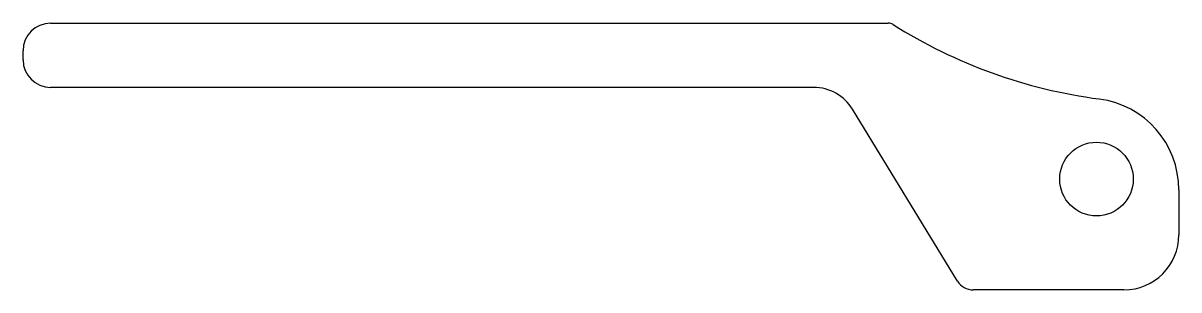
# Model space of a CAD drawing. Extents: x 2118 to 2245, y 1058 to 1087.
import ezdxf

# ---------------------------------------------------------------- set-up
doc = ezdxf.new("R2010")
doc.units = 0
doc.layers.add('ARCS_CIRCLES', color=7, linetype='CONTINUOUS')
doc.layers.add('LINES', color=7, linetype='CONTINUOUS')

msp = doc.modelspace()

# ---------------------------------------------------------------- linework, layer by layer
at = {"layer": 'ARCS_CIRCLES', "linetype": 'CONTINUOUS'}
msp.add_circle((2235.73, 1070.22), 4.02, dxfattribs=at)
at = {"layer": 'LINES', "linetype": 'CONTINUOUS'}
for p, q in [((2121.47, 1087.23), (2212.97, 1087.23)), ((2118.47, 1083.23), (2118.47, 1084.23)), ((2204.82, 1080.23), (2121.47, 1080.23)), ((2220.54, 1059.09), (2209.09, 1077.84)), ((2244.73, 1069.04), (2244.73, 1064.13)), ((2238.73, 1058.13), (2222.25, 1058.13))]:
    msp.add_line(p, q, dxfattribs=at)
for centre, radius, start, end in [((2121.47, 1084.23), 3, 90, 180), ((2212.97, 1086.23), 1, 57.8378, 90), ((2243.35, 1134.55), 56.07, 237.8378, 262.5034), ((2121.47, 1083.23), 3, 180, 270), ((2204.82, 1075.23), 5, 31.4224, 90), ((2234.73, 1069.04), 10, 0, 82.5034), ((2238.73, 1064.13), 6, 270, 0), ((2222.25, 1060.13), 2, 211.4224, 270)]:
    msp.add_arc(centre, radius, start, end, dxfattribs=at)

doc.saveas('drawing.dxf')
